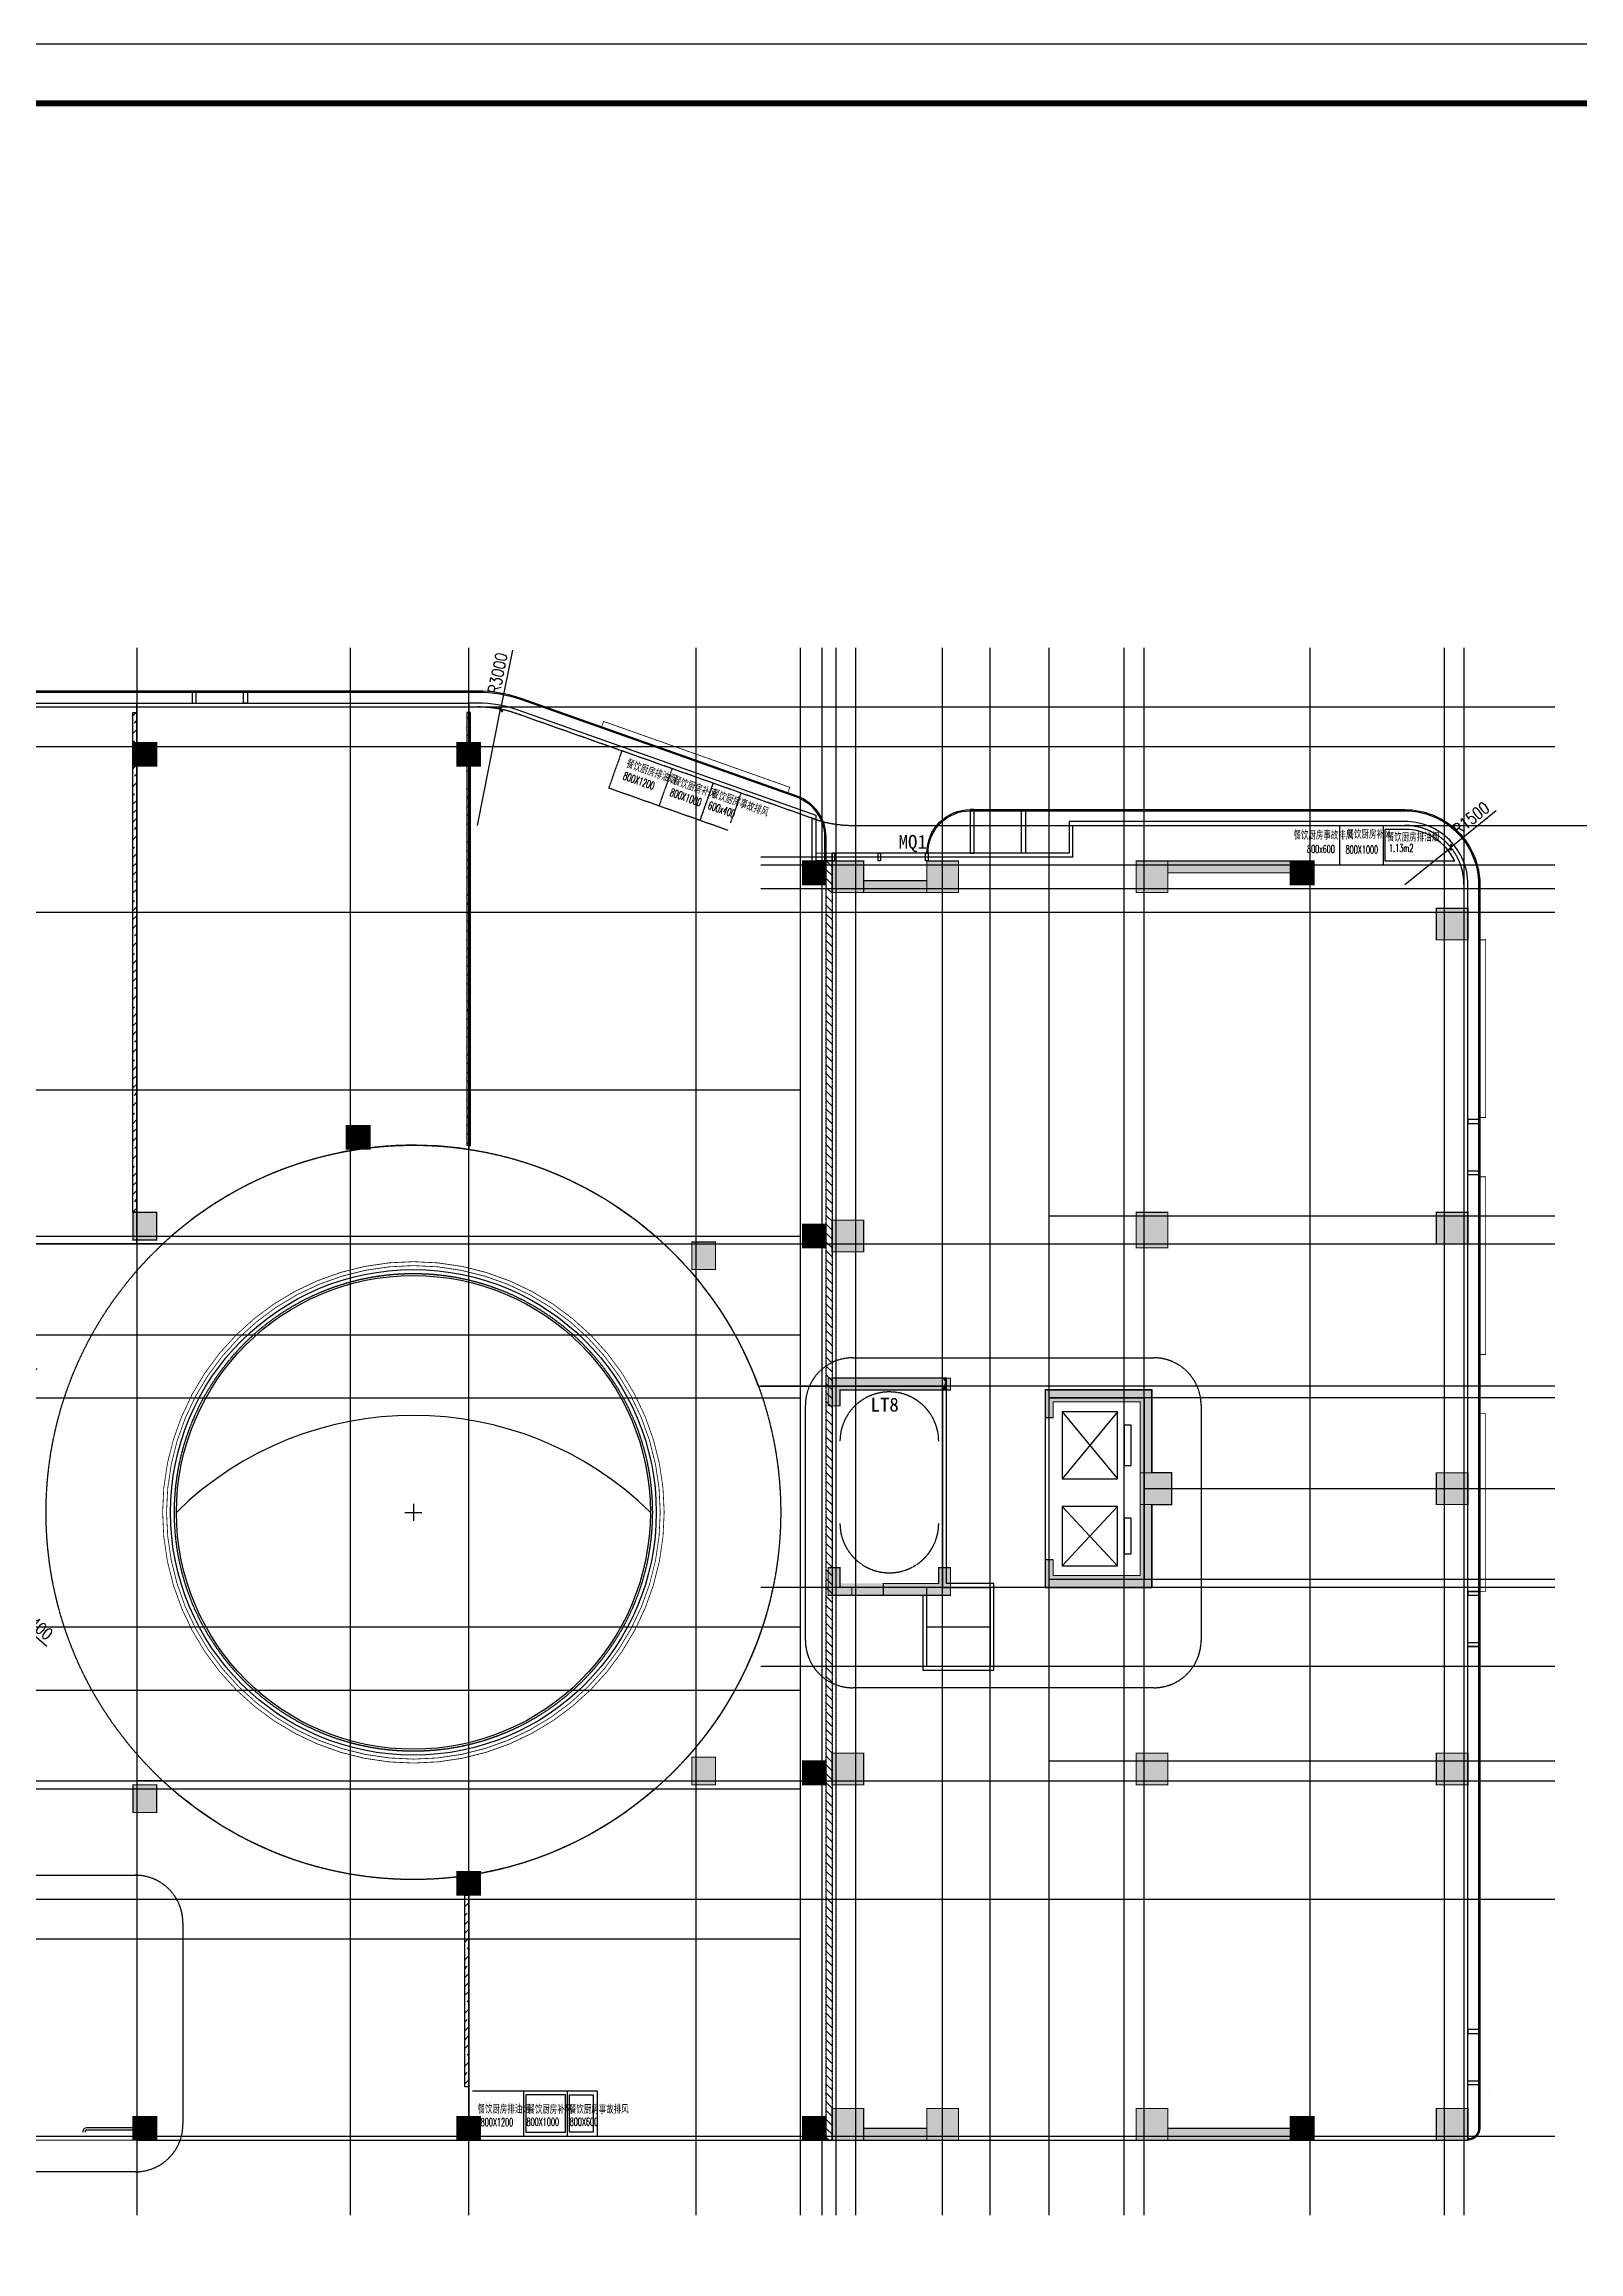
# Model space of a CAD drawing. Extents: x -737978 to 768813, y -372247 to 1140308.
# Drawn here: x -122799 to -83944, y -126728 to -70811 of the extents above; entities that cross this region are included whole.
import ezdxf

# ---------------------------------------------------------------- set-up
doc = ezdxf.new("R2010")
doc.units = 0
doc.header["$LTSCALE"] = 10
doc.header["$MEASUREMENT"] = 0
for name, pattern in [('DASH', [0.35, 0.25, -0.1]), ('DOTE', [2.42, 2, -0.2, 0.02, -0.2]), ('HIDDEN2', [4.7625, 3.175, -1.5875]), ('OWall_L2$0$HIDDEN2', [4.7625, 3.175, -1.5875])]:
    doc.linetypes.add(name, pattern=pattern)
doc.layers.get('0').update_dxf_attribs({"linetype": 'CONTINUOUS'})
doc.layers.get('Defpoints').update_dxf_attribs({"linetype": 'CONTINUOUS'})
for name, color, linetype in [('0-填充墙', 8, 'CONTINUOUS'), ('0-外部构件', 6, 'CONTINUOUS'), ('0-消防示意', 6, 'CONTINUOUS'), ('A-ANNO-DIMS', 93, 'CONTINUOUS'), ('A-ANNO-IDEN', 3, 'CONTINUOUS'), ('A-ANNO-TEXT', 7, 'CONTINUOUS'), ('A-FLOR-OTHER2-ON', 83, 'CONTINUOUS'), ('ATRIUM', 255, 'CONTINUOUS'), ('AXIS', 3, 'CONTINUOUS'), ('C-B', 7, 'CONTINUOUS'), ('C-JLQ', 2, 'CONTINUOUS'), ('C-JLQ-HATCH', 254, 'CONTINUOUS'), ('C-JLQ-UNDER', 6, 'HIDDEN2'), ('C-KZ', 2, 'CONTINUOUS'), ('C-Z-HATCH', 253, 'CONTINUOUS'), ('C座外围门窗1f$0$G-0-XREF', 2, 'CONTINUOUS'), ('DIM_LEAD', 3, 'CONTINUOUS'), ('DOTE', 1, 'DOTE'), ('EVTR', 2, 'CONTINUOUS'), ('OWall_L2$0$A-COLS-HATH', 8, 'CONTINUOUS'), ('OWall_L2$0$A-HOLE-DASH', 21, 'OWall_L2$0$HIDDEN2'), ('PUB_HATCH', 8, 'CONTINUOUS'), ('PUB_TITLE', 4, 'CONTINUOUS'), ('STAIR', 2, 'CONTINUOUS'), ('T-厨房泄爆口', 6, 'CONTINUOUS'), ('T-暖通管井', 4, 'CONTINUOUS'), ('WINDOW', 4, 'CONTINUOUS'), ('防火卷帘', 6, 'CONTINUOUS')]:
    doc.layers.add(name, color=color, linetype=linetype)
doc.layers.add('0-面积', color=2, linetype='CONTINUOUS', plot=False)
doc.layers.add('_TL', color=7, linetype='CONTINUOUS', lineweight=18)
doc.styles.add('_TCH_DIM_T3', font='SIMPLEX.shx', dxfattribs={"width": 0.8, "bigfont": 'GBCBIG.shx'})
doc.styles.add('_TCH_DYN', font='')
doc.styles.add('HZ', font='SIMPLEX.SHX', dxfattribs={"width": 0.7, "bigfont": 'HZTXT.SHX'})
doc.styles.get('_TCH_DYN').set_extended_font_data('SimSun')
doc.dimstyles.new('_TCH_ARCH', dxfattribs={"dimtxt": 3.5, "dimasz": 1, "dimexe": 2.5, "dimexo": 3, "dimgap": 1, "dimtad": 1, "dimtoh": 1, "dimdec": 0, "dimzin": 0, "dimdsep": 46, "dimtxsty": '_TCH_DIM_T3', "dimblk": 'ARCHTICK', "dimcen": 0.09, "dimclrt": 7, "dimadec": 1, "dimazin": 0, "dimtfac": 1, "dimtdec": 0, "dimtix": 1, "dimtmove": 2, "dimatfit": 3, "dimfxl": 1, "dimtolj": 1, "dimtzin": 0, "dimarcsym": 0})
pattern_1 = [(45, (157650, -1e-06), (-224.5064, 224.5064), []), (45, (157874.5, -1e-06), (-224.5064, 224.5064), [158.75, -79.375])]

# ---------------------------------------------------------------- blocks, each defined once
blk = doc.blocks.new('转换柱柱网1')
at = {"layer": 'C-JLQ-HATCH', "linetype": 'DOTE'}
h = blk.add_hatch(color=252, dxfattribs=at)
h.paths.add_polyline_path([(8605310, 19667), (8605310, 20267), (8606010, 20267), (8606010, 19967), (8605510, 19967), (8605510, 19667)])
h.paths.add_polyline_path([(8605310, 18867), (8605610, 18867), (8605610, 17467), (8606010, 17467), (8606010, 17167), (8605310, 17167)])
for points in [[(8610110, 19967), (8610510, 19967), (8610510, 17167), (8610810, 17167), (8610810, 20267), (8610110, 20267)], [(8623110, 19367), (8623410, 19367), (8623410, 17767), (8623110, 17767)], [(8610510, 12068), (8610510, 14768), (8609810, 14768), (8609810, 14568), (8610210, 14568), (8610210, 12368), (8605810, 12368), (8605810, 14568), (8606209, 14568), (8606209, 14767), (8605509, 14767), (8605509, 12068)], [(8591510, 11667), (8591810, 11667), (8591810, 8567), (8591510, 8567)], [(8623610, 11667), (8623910, 11667), (8623910, 8567), (8623610, 8567)]]:
    blk.add_hatch(color=252, dxfattribs=at).paths.add_polyline_path(points)
at = {"layer": 'C-Z-HATCH', "linetype": 'DOTE'}
for points in [[(8591510, 20167), (8592310, 20167), (8592310, 19367), (8591510, 19367)], [(8600510, 20167), (8601310, 20167), (8601310, 19367), (8600510, 19367)], [(8614010, 20167), (8614810, 20167), (8614810, 19367), (8614010, 19367)], [(8623110, 20167), (8623910, 20167), (8623910, 19367), (8623110, 19367)], [(8591510, 19367), (8591810, 19367), (8591810, 17717), (8591510, 17717)], [(8591510, 17767), (8592310, 17767), (8592310, 16967), (8591510, 16967)], [(8623910, 17767), (8623110, 17767), (8623110, 16967), (8623910, 16967)], [(8591510, 12467), (8592310, 12467), (8592310, 11667), (8591510, 11667)], [(8600510, 12467), (8601310, 12467), (8601310, 11667), (8600510, 11667)], [(8607610, 12368), (8608410, 12368), (8608410, 11568), (8607610, 11568)], [(8614110, 12467), (8615010, 12467), (8615010, 11667), (8614110, 11667)], [(8623110, 12467), (8623910, 12467), (8623910, 11667), (8623110, 11667)], [(8591510, 8567), (8592110, 8567), (8592110, 7967), (8591510, 7967)], [(8623310, 8567), (8623910, 8567), (8623910, 7967), (8623310, 7967)], [(8591510, 4867), (8592310, 4867), (8592310, 4067), (8591510, 4067)], [(8600510, 4867), (8601310, 4867), (8601310, 4067), (8600510, 4067)], [(8607610, 4867), (8608410, 4867), (8608410, 4067), (8607610, 4067)], [(8614210, 4867), (8615010, 4867), (8615010, 4067), (8614210, 4067)], [(8621910, 4867), (8622710, 4867), (8622710, 4067), (8621910, 4067)]]:
    blk.add_hatch(color=252, dxfattribs=at).paths.add_polyline_path(points)
at = {"layer": 'C-JLQ', "color": 2, "const_width": 30}
for points in [[(8605310, 19667), (8605310, 20267), (8606010, 20267), (8606010, 19967), (8605510, 19967), (8605510, 19667)], [(8605310, 18867), (8605610, 18867), (8605610, 17467), (8606010, 17467), (8606010, 17167), (8605310, 17167)], [(8607610, 12367), (8608410, 12367), (8608410, 11567), (8607610, 11567)]]:
    blk.add_lwpolyline(points, close=True, dxfattribs=at)
for points in [[(8610110, 19967), (8610510, 19967), (8610510, 17167), (8610510, 17167), (8610510, 17167), (8610810, 17167), (8610810, 20267), (8610110, 20267), (8610110, 19967)], [(8591510, 19367), (8591510, 17767)], [(8591810, 19367), (8591810, 17767)], [(8623110, 19367), (8623110, 17767)], [(8623410, 19367), (8623410, 17767)], [(8607610, 12067), (8605510, 12067), (8605510, 14767), (8606210, 14767), (8606210, 14566)], [(8606210, 14567), (8605810, 14567), (8605810, 12367), (8610210, 12367), (8610210, 14567), (8609810, 14567), (8609810, 14768), (8610510, 14768), (8610510, 12068), (8608410, 12068)], [(8591510, 8567), (8591510, 11667)], [(8591810, 8567), (8591810, 11667)], [(8623610, 8567), (8623610, 11667)], [(8623910, 8567), (8623910, 11667)]]:
    blk.add_lwpolyline(points, dxfattribs=at)
at = {"layer": 'C-KZ', "color": 2, "const_width": 30}
for points in [[(8591510, 20167), (8592310, 20167), (8592310, 19367), (8591510, 19367)], [(8600510, 20167), (8601310, 20167), (8601310, 19367), (8600510, 19367)], [(8614010, 20167), (8614810, 20167), (8614810, 19367), (8614010, 19367)], [(8623110, 20167), (8623910, 20167), (8623910, 19367), (8623110, 19367)], [(8591510, 17767), (8592310, 17767), (8592310, 16967), (8591510, 16967)], [(8623910, 17767), (8623110, 17767), (8623110, 16967), (8623910, 16967)], [(8591510, 12467), (8592310, 12467), (8592310, 11667), (8591510, 11667)], [(8600510, 12467), (8601310, 12467), (8601310, 11667), (8600510, 11667)], [(8614110, 12467), (8615010, 12467), (8615010, 11667), (8614110, 11667)], [(8623110, 12467), (8623910, 12467), (8623910, 11667), (8623110, 11667)], [(8591510, 8567), (8592110, 8567), (8592110, 7967), (8591510, 7967)], [(8623310, 8567), (8623910, 8567), (8623910, 7967), (8623310, 7967)], [(8591510, 4867), (8592310, 4867), (8592310, 4067), (8591510, 4067)], [(8600510, 4867), (8601310, 4867), (8601310, 4067), (8600510, 4067)], [(8607610, 4867), (8608410, 4867), (8608410, 4067), (8607610, 4067)], [(8614210, 4867), (8615010, 4867), (8615010, 4067), (8614210, 4067)], [(8621910, 4867), (8622710, 4867), (8622710, 4067), (8621910, 4067)]]:
    blk.add_lwpolyline(points, close=True, dxfattribs=at)
blk = doc.blocks.new('商业柱网333a')
at = {"layer": 'C-Z-HATCH'}
for points in [[(8845070, 37867), (8845670, 37867), (8845670, 37267), (8845070, 37267)], [(8845070, 37267), (8845670, 37267), (8845670, 37867), (8845070, 37867)], [(8853370, 37867), (8854070, 37867), (8854070, 37267), (8853370, 37267)], [(8867870, 37867), (8868570, 37867), (8868570, 37267), (8867870, 37267)], [(8879870, 37867), (8880470, 37867), (8880470, 37267), (8879870, 37267)], [(8870170, 32467), (8870770, 32467), (8870770, 31867), (8870170, 31867)], [(8845070, 29667), (8845670, 29667), (8845670, 29067), (8845070, 29067)], [(8851276, 29667), (8851876, 29667), (8851876, 29067), (8851276, 29067)], [(8879870, 29667), (8880470, 29667), (8880470, 29067), (8879870, 29067)], [(8854070, 23717), (8854770, 23717), (8854770, 23117), (8854070, 23117)], [(8867120, 23718), (8867820, 23718), (8867820, 23118), (8867120, 23118)], [(8845070, 20917), (8845670, 20917), (8845670, 20317), (8845070, 20317)], [(8854071, 20917), (8854671, 20917), (8854671, 20317), (8854071, 20317)], [(8867670, 20917), (8868270, 20917), (8868270, 20317), (8867670, 20317)], [(8876870, 20917), (8877470, 20917), (8877470, 20317), (8876870, 20317)]]:
    blk.add_hatch(color=251, dxfattribs=at).paths.add_polyline_path(points)
at = {"layer": 'C-KZ', "const_width": 30}
for points in [[(8845070, 37867), (8845670, 37867), (8845670, 37267), (8845070, 37267)], [(8845070, 37267), (8845670, 37267), (8845670, 37867), (8845070, 37867)], [(8853370, 37867), (8854070, 37867), (8854070, 37267), (8853370, 37267)], [(8867870, 37867), (8868570, 37867), (8868570, 37267), (8867870, 37267)], [(8879870, 37867), (8880470, 37867), (8880470, 37267), (8879870, 37267)], [(8870170, 32467), (8870770, 32467), (8870770, 31867), (8870170, 31867)], [(8845070, 29667), (8845670, 29667), (8845670, 29067), (8845070, 29067)], [(8851276, 29667), (8851876, 29667), (8851876, 29067), (8851276, 29067)], [(8879870, 29667), (8880470, 29667), (8880470, 29067), (8879870, 29067)], [(8854070, 23717), (8854770, 23717), (8854770, 23117), (8854070, 23117)], [(8867120, 23718), (8867820, 23718), (8867820, 23118), (8867120, 23118)], [(8845070, 20917), (8845670, 20917), (8845670, 20317), (8845070, 20317)], [(8854071, 20917), (8854671, 20917), (8854671, 20317), (8854071, 20317)], [(8867670, 20917), (8868270, 20917), (8868270, 20317), (8867670, 20317)], [(8876870, 20917), (8877470, 20917), (8877470, 20317), (8876870, 20317)]]:
    blk.add_lwpolyline(points, close=True, dxfattribs=at)
blk = doc.blocks.new('_ArchTick')
at = {"color": 0, "linetype": 'ByBlock', "const_width": 0.4}
blk.add_lwpolyline([(-0.5, -0.5), (0.5, 0.5)], dxfattribs=at)
blk = doc.blocks.new('*D187')
at = {"layer": 'A-ANNO-DIMS', "color": 0, "lineweight": -2, "transparency": 16777216}
for p in [(-472206, -109498), (-473747, -111932)]:
    blk.add_line(p, (-472955, -110681), dxfattribs=at)
at = {"layer": 'Defpoints', "color": 0, "transparency": 16777216}
for p in [(-472206, -109498), (-472955, -110681)]:
    blk.add_point(p, dxfattribs=at)
at = {"layer": 'A-ANNO-DIMS', "color": 0, "lineweight": -2, "transparency": 16777216, "xscale": 120, "yscale": 120, "zscale": 120, "rotation": 57.66620228323233}
blk.add_blockref('_ArchTick', (-472955, -110681), dxfattribs=at)
at = {"layer": 'A-ANNO-DIMS', "color": 7, "transparency": 16777216, "insert": (-473626, -111274), "char_height": 300, "attachment_point": 5, "rotation": 57.6662, "style": '_TCH_DIM_T3'}
blk.add_mtext('\\A1;R1400', dxfattribs=at)
blk = doc.blocks.new('*D188')
at = {"layer": 'A-ANNO-DIMS', "color": 0, "lineweight": -2, "transparency": 16777216}
for p in [(-476243, -105022), (-473771, -106498)]:
    blk.add_line(p, (-474973, -105781), dxfattribs=at)
at = {"layer": 'Defpoints', "color": 0, "transparency": 16777216}
for p in [(-474973, -105781), (-473771, -106498)]:
    blk.add_point(p, dxfattribs=at)
at = {"layer": 'A-ANNO-DIMS', "color": 0, "lineweight": -2, "transparency": 16777216, "xscale": 120, "yscale": 120, "zscale": 120, "rotation": 329.1520690246209}
blk.add_blockref('_ArchTick', (-474973, -105781), dxfattribs=at)
at = {"layer": 'A-ANNO-DIMS', "color": 7, "transparency": 16777216, "insert": (-475583, -105125), "char_height": 300, "attachment_point": 5, "rotation": 329.1521, "style": '_TCH_DIM_T3'}
blk.add_mtext('\\A1;R1400', dxfattribs=at)
blk = doc.blocks.new('*D189')
at = {"layer": 'A-ANNO-DIMS', "color": 0, "lineweight": -2, "transparency": 16777216}
for p in [(-455057, -104964), (-457495, -106497)]:
    blk.add_line(p, (-456309, -105752), dxfattribs=at)
at = {"layer": 'Defpoints', "color": 0, "transparency": 16777216}
for p in [(-456309, -105752), (-457495, -106497)]:
    blk.add_point(p, dxfattribs=at)
at = {"layer": 'A-ANNO-DIMS', "color": 0, "lineweight": -2, "transparency": 16777216, "xscale": 120, "yscale": 120, "zscale": 120, "rotation": 212.1625213829055}
blk.add_blockref('_ArchTick', (-456309, -105752), dxfattribs=at)
at = {"layer": 'A-ANNO-DIMS', "color": 7, "transparency": 16777216, "insert": (-455715, -105082), "char_height": 300, "attachment_point": 5, "rotation": 32.1625, "style": '_TCH_DIM_T3'}
blk.add_mtext('\\A1;R1400', dxfattribs=at)
blk = doc.blocks.new('*D190')
at = {"layer": 'A-ANNO-DIMS', "color": 0, "lineweight": -2, "transparency": 16777216}
for p in [(-459058, -109498), (-457431, -111875)]:
    blk.add_line(p, (-458267, -110653), dxfattribs=at)
at = {"layer": 'Defpoints', "color": 0, "transparency": 16777216}
for p in [(-459058, -109498), (-458267, -110653)]:
    blk.add_point(p, dxfattribs=at)
at = {"layer": 'A-ANNO-DIMS', "color": 0, "lineweight": -2, "transparency": 16777216, "xscale": 120, "yscale": 120, "zscale": 120, "rotation": 124.4078963112417}
blk.add_blockref('_ArchTick', (-458267, -110653), dxfattribs=at)
at = {"layer": 'A-ANNO-DIMS', "color": 7, "transparency": 16777216, "insert": (-457575, -111222), "char_height": 300, "attachment_point": 5, "rotation": 304.4079, "style": '_TCH_DIM_T3'}
blk.add_mtext('\\A1;R1400', dxfattribs=at)
blk = doc.blocks.new('*D191')
at = {"layer": 'A-ANNO-DIMS', "color": 0, "lineweight": -2, "transparency": 16777216}
for p in [(-479793, -103933), (-481101, -106498)]:
    blk.add_line(p, (-480465, -105251), dxfattribs=at)
at = {"layer": 'Defpoints', "color": 0, "transparency": 16777216}
for p in [(-480465, -105251), (-481101, -106498)]:
    blk.add_point(p, dxfattribs=at)
at = {"layer": 'A-ANNO-DIMS', "color": 0, "lineweight": -2, "transparency": 16777216, "xscale": 120, "yscale": 120, "zscale": 120, "rotation": 242.9832565715177}
blk.add_blockref('_ArchTick', (-480465, -105251), dxfattribs=at)
at = {"layer": 'A-ANNO-DIMS', "color": 7, "transparency": 16777216, "insert": (-480297, -104371), "char_height": 300, "attachment_point": 5, "rotation": 62.9833, "style": '_TCH_DIM_T3'}
blk.add_mtext('\\A1;R1400', dxfattribs=at)
blk = doc.blocks.new('*D192')
at = {"layer": 'A-ANNO-DIMS', "color": 0, "lineweight": -2, "transparency": 16777216}
for p in [(-479537, -109498), (-477189, -111166)]:
    blk.add_line(p, (-478395, -110309), dxfattribs=at)
at = {"layer": 'Defpoints', "color": 0, "transparency": 16777216}
for p in [(-479537, -109498), (-478395, -110309)]:
    blk.add_point(p, dxfattribs=at)
at = {"layer": 'A-ANNO-DIMS', "color": 0, "lineweight": -2, "transparency": 16777216, "xscale": 120, "yscale": 120, "zscale": 120, "rotation": 144.6163138320767}
blk.add_blockref('_ArchTick', (-478395, -110309), dxfattribs=at)
at = {"layer": 'A-ANNO-DIMS', "color": 7, "transparency": 16777216, "insert": (-477550, -110603), "char_height": 300, "attachment_point": 5, "rotation": 324.6163, "style": '_TCH_DIM_T3'}
blk.add_mtext('\\A1;R1400', dxfattribs=at)
blk = doc.blocks.new('*D193')
at = {"layer": 'A-ANNO-DIMS', "color": 0, "lineweight": -2, "transparency": 16777216}
for p in [(-490901, -109498), (-492800, -111664)]:
    blk.add_line(p, (-491824, -110551), dxfattribs=at)
at = {"layer": 'Defpoints', "color": 0, "transparency": 16777216}
for p in [(-490901, -109498), (-491824, -110551)]:
    blk.add_point(p, dxfattribs=at)
at = {"layer": 'A-ANNO-DIMS', "color": 0, "lineweight": -2, "transparency": 16777216, "xscale": 120, "yscale": 120, "zscale": 120, "rotation": 48.7574751060959}
blk.add_blockref('_ArchTick', (-491824, -110551), dxfattribs=at)
at = {"layer": 'A-ANNO-DIMS', "color": 7, "transparency": 16777216, "insert": (-492579, -111033), "char_height": 300, "attachment_point": 5, "rotation": 48.7575, "style": '_TCH_DIM_T3'}
blk.add_mtext('\\A1;R1400', dxfattribs=at)
blk = doc.blocks.new('*D194')
at = {"layer": 'A-ANNO-DIMS', "color": 0, "lineweight": -2, "transparency": 16777216}
for p in [(-492972, -104496), (-490901, -106498)]:
    blk.add_line(p, (-491908, -105525), dxfattribs=at)
at = {"layer": 'Defpoints', "color": 0, "transparency": 16777216}
for p in [(-491908, -105525), (-490901, -106498)]:
    blk.add_point(p, dxfattribs=at)
at = {"layer": 'A-ANNO-DIMS', "color": 0, "lineweight": -2, "transparency": 16777216, "xscale": 120, "yscale": 120, "zscale": 120, "rotation": 315.9635480023873}
blk.add_blockref('_ArchTick', (-491908, -105525), dxfattribs=at)
at = {"layer": 'A-ANNO-DIMS', "color": 7, "transparency": 16777216, "insert": (-492352, -104748), "char_height": 300, "attachment_point": 5, "rotation": 315.9635, "style": '_TCH_DIM_T3'}
blk.add_mtext('\\A1;R1400', dxfattribs=at)
blk = doc.blocks.new('*D195')
at = {"layer": 'A-ANNO-DIMS', "color": 0, "lineweight": -2, "transparency": 16777216}
for p in [(-451049, -104009), (-449601, -106498)]:
    blk.add_line(p, (-450305, -105288), dxfattribs=at)
at = {"layer": 'Defpoints', "color": 0, "transparency": 16777216}
for p in [(-450305, -105288), (-449601, -106498)]:
    blk.add_point(p, dxfattribs=at)
at = {"layer": 'A-ANNO-DIMS', "color": 0, "lineweight": -2, "transparency": 16777216, "xscale": 120, "yscale": 120, "zscale": 120, "rotation": 300.1865154170501}
blk.add_blockref('_ArchTick', (-450305, -105288), dxfattribs=at)
at = {"layer": 'A-ANNO-DIMS', "color": 7, "transparency": 16777216, "insert": (-450521, -104419), "char_height": 300, "attachment_point": 5, "rotation": 300.1865, "style": '_TCH_DIM_T3'}
blk.add_mtext('\\A1;R1400', dxfattribs=at)
blk = doc.blocks.new('*D196')
at = {"layer": 'A-ANNO-DIMS', "color": 0, "lineweight": -2, "transparency": 16777216}
for p in [(-451165, -109498), (-453442, -111262)]:
    blk.add_line(p, (-452272, -110356), dxfattribs=at)
at = {"layer": 'Defpoints', "color": 0, "transparency": 16777216}
for p in [(-451165, -109498), (-452272, -110356)]:
    blk.add_point(p, dxfattribs=at)
at = {"layer": 'A-ANNO-DIMS', "color": 0, "lineweight": -2, "transparency": 16777216, "xscale": 120, "yscale": 120, "zscale": 120, "rotation": 37.76073105702353}
blk.add_blockref('_ArchTick', (-452272, -110356), dxfattribs=at)
at = {"layer": 'A-ANNO-DIMS', "color": 7, "transparency": 16777216, "insert": (-453105, -110685), "char_height": 300, "attachment_point": 5, "rotation": 37.7607, "style": '_TCH_DIM_T3'}
blk.add_mtext('\\A1;R1400', dxfattribs=at)
blk = doc.blocks.new('*D197')
at = {"layer": 'A-ANNO-DIMS', "color": 0, "lineweight": -2, "transparency": 16777216}
for p in [(-440201, -109498), (-438035, -111397)]:
    blk.add_line(p, (-439148, -110421), dxfattribs=at)
at = {"layer": 'Defpoints', "color": 0, "transparency": 16777216}
for p in [(-440201, -109498), (-439148, -110421)]:
    blk.add_point(p, dxfattribs=at)
at = {"layer": 'A-ANNO-DIMS', "color": 0, "lineweight": -2, "transparency": 16777216, "xscale": 120, "yscale": 120, "zscale": 120, "rotation": 138.7660425552283}
blk.add_blockref('_ArchTick', (-439148, -110421), dxfattribs=at)
at = {"layer": 'A-ANNO-DIMS', "color": 7, "transparency": 16777216, "insert": (-438337, -110800), "char_height": 300, "attachment_point": 5, "rotation": 318.766, "style": '_TCH_DIM_T3'}
blk.add_mtext('\\A1;R1400', dxfattribs=at)
blk = doc.blocks.new('*D198')
at = {"layer": 'A-ANNO-DIMS', "color": 0, "lineweight": -2, "transparency": 16777216}
for p in [(-438279, -104354), (-440201, -106498)]:
    blk.add_line(p, (-439267, -105456), dxfattribs=at)
at = {"layer": 'Defpoints', "color": 0, "transparency": 16777216}
for p in [(-439267, -105456), (-440201, -106498)]:
    blk.add_point(p, dxfattribs=at)
at = {"layer": 'A-ANNO-DIMS', "color": 0, "lineweight": -2, "transparency": 16777216, "xscale": 120, "yscale": 120, "zscale": 120, "rotation": 228.123518902442}
blk.add_blockref('_ArchTick', (-439267, -105456), dxfattribs=at)
at = {"layer": 'A-ANNO-DIMS', "color": 7, "transparency": 16777216, "insert": (-438879, -104649), "char_height": 300, "attachment_point": 5, "rotation": 48.1235, "style": '_TCH_DIM_T3'}
blk.add_mtext('\\A1;R1400', dxfattribs=at)
blk = doc.blocks.new('*D215')
at = {"layer": 'A-ANNO-DIMS', "color": 0, "lineweight": -2, "transparency": 16777216}
for p in [(-86033, -90226), (-88351, -92098)]:
    blk.add_line(p, (-87184, -91156), dxfattribs=at)
at = {"layer": 'Defpoints', "color": 0, "transparency": 16777216}
for p in [(-87184, -91156), (-88351, -92098)]:
    blk.add_point(p, dxfattribs=at)
at = {"layer": 'A-ANNO-DIMS', "color": 0, "lineweight": -2, "transparency": 16777216, "xscale": 120, "yscale": 120, "zscale": 120, "rotation": 218.9256053519914}
blk.add_blockref('_ArchTick', (-87184, -91156), dxfattribs=at)
at = {"layer": 'A-ANNO-DIMS', "color": 7, "transparency": 16777216, "insert": (-86672, -90421), "char_height": 300, "attachment_point": 5, "rotation": 38.9256, "style": '_TCH_DIM_T3'}
blk.add_mtext('\\A1;R1500', dxfattribs=at)
blk = doc.blocks.new('*D222')
at = {"layer": 'A-ANNO-DIMS', "color": 0, "lineweight": -2, "transparency": 16777216}
for p in [(-110942, -86161), (-111831, -90598)]:
    blk.add_line(p, (-111242, -87657), dxfattribs=at)
at = {"layer": 'Defpoints', "color": 0, "transparency": 16777216}
for p in [(-111242, -87657), (-111831, -90598)]:
    blk.add_point(p, dxfattribs=at)
at = {"layer": 'A-ANNO-DIMS', "color": 0, "lineweight": -2, "transparency": 16777216, "xscale": 120, "yscale": 120, "zscale": 120, "rotation": 258.6775257935915}
blk.add_blockref('_ArchTick', (-111242, -87657), dxfattribs=at)
at = {"layer": 'A-ANNO-DIMS', "color": 7, "transparency": 16777216, "insert": (-111314, -86742), "char_height": 300, "attachment_point": 5, "rotation": 78.6775, "style": '_TCH_DIM_T3'}
blk.add_mtext('\\A1;R3000', dxfattribs=at)
blk = doc.blocks.new('中庭标注1')
at = {"color": 8}
for points in [[(-490901.1, -106498.4), (-490901.1, -105098.4)], [(-481101.1, -105098.4), (-481101.1, -106498.4)], [(-473770.6, -106498.4), (-473770.6, -105098.4)], [(-457495.5, -105098.4), (-457495.5, -106498.4)], [(-449601.1, -106498.4), (-449601.1, -105098.4)], [(-440201.1, -106498.4), (-440201.1, -105098.4)], [(-481101.1, -106498.4), (-479859.7, -105851.1)], [(-450842.5, -105851.1), (-449601.1, -106498.4)], [(-490901.1, -106498.4), (-492301.1, -106498.4)], [(-473770.6, -106498.4), (-475012, -107145.7)], [(-456254.1, -107145.7), (-457495.5, -106498.4)], [(-438801.1, -106498.4), (-440201.1, -106498.4)], [(-478295.5, -108851.1), (-479536.9, -109498.4)], [(-452406.7, -108851.1), (-451165.3, -109498.4)], [(-490901.1, -109498.4), (-492301.1, -109498.4)], [(-490901.1, -109498.4), (-490901.1, -110898.4)], [(-479536.9, -109498.4), (-479536.9, -110898.4)], [(-459059.8, -109498.4), (-459059.8, -110898.4)], [(-457818.4, -110145.7), (-459059.8, -109498.4)], [(-451165.3, -109498.4), (-451165.3, -110898.4)], [(-440201.1, -109498.4), (-440201.1, -110898.4)], [(-438801.1, -109498.4), (-440201.1, -109498.4)]]:
    blk.add_lwpolyline(points, dxfattribs=at)
at = {"layer": '0-填充墙'}
for points in [[(-473447.7, -110145.7), (-472206.3, -109498.4)], [(-472206.3, -110898.4), (-472206.3, -109498.4)]]:
    blk.add_lwpolyline(points, dxfattribs=at)
at = {"layer": 'A-ANNO-DIMS'}
for center, mpoint, picture, middle in [((-481101.1, -106498.4), (-480465.2, -105251.2), '*D191', (-480297.2, -104371.4)), ((-449601.1, -106498.4), (-450305.1, -105288.2), '*D195', (-450521.4, -104419.1)), ((-490901.1, -106498.4), (-491907.6, -105525.2), '*D194', (-492352, -104747.7)), ((-440201.1, -106498.4), (-439266.6, -105456), '*D198', (-438878.6, -104648.7)), ((-473770.6, -106498.4), (-474972.5, -105780.5), '*D188', (-475582.7, -105124.9)), ((-457494.7, -106497), (-456309.5, -105751.7), '*D189', (-455714.5, -105082.3)), ((-490901.1, -109498.4), (-491824.1, -110551.1), '*D193', (-492579, -111032.9)), ((-479536.9, -109498.4), (-478395.5, -110309.1), '*D192', (-477549.5, -110603.2)), ((-472206.3, -109498.4), (-472955.1, -110681.3), '*D187', (-473626.3, -111274.2)), ((-459057.9, -109498.4), (-458266.8, -110653.5), '*D190', (-457574.6, -111221.8)), ((-451165.3, -109498.4), (-452272.2, -110355.7), '*D196', (-453105.1, -110684.7)), ((-440201.1, -109498.4), (-439148.3, -110421.2), '*D197', (-438336.7, -110800))]:
    dim = blk.add_radius_dim(center=center, mpoint=mpoint, dimstyle='_TCH_ARCH', override={"dimtxt": 300, "dimasz": 120, "dimgap": 100}, dxfattribs=at)
    dim.commit()
    dim.dimension.update_dxf_attribs({"geometry": picture, "text_midpoint": middle})

msp = doc.modelspace()

# ---------------------------------------------------------------- hatches: boundary and pattern name
at = {"layer": '0-填充墙'}
h = msp.add_hatch(dxfattribs=at)
h.set_pattern_fill('ANSI33', color=256, scale=100, style=0)
h.set_pattern_definition(pattern_1)
h.paths.add_polyline_path([(-120451.1, -100398.4), (-120551.1, -100398.4), (-120551.1, -87738.4), (-120451.1, -87738.4)])
h = msp.add_hatch(dxfattribs=at)
h.set_pattern_fill('ANSI33', color=256, scale=100, style=0)
h.set_pattern_definition(pattern_1)
h.paths.add_polyline_path([(-112001.1, -98710.9), (-112001.1, -87738.4), (-112101.1, -87738.4), (-112101.1, -98695.8)])
h = msp.add_hatch(dxfattribs=at)
h.set_pattern_fill('ANSI33', color=256, scale=100, style=0)
h.set_pattern_definition([(45, (157600, -1e-06), (-224.5064, 224.5064), []), (45, (157824.5, -1e-06), (-224.5064, 224.5064), [158.75, -79.375])])
h.paths.add_polyline_path([(-112051.1, -122548.4), (-112151.1, -122548.4), (-112151.1, -117692.4), (-112051.1, -117692.4)])
at = {"layer": 'OWall_L2$0$A-COLS-HATH'}
h = msp.add_hatch(dxfattribs=at)
h.set_pattern_fill('ANSI31', color=256, scale=100, angle=90)
h.set_pattern_definition([(135, (-286127.86, -314053.15), (-112.2532, -112.2532), [])])
h.paths.add_polyline_path([(-103001.1, -123898.4), (-103001.1, -91498.4), (-102852.3, -91497.8), (-102851.1, -123898.4)])
h.paths.add_polyline_path([(-145551.1, -123898.4), (-145551.1, -88498.4), (-145451.1, -88498.4), (-145451.1, -123898.4)])
at = {"layer": 'PUB_HATCH'}
for points in [[(-94951.1, -91798.4), (-90751.1, -91798.4), (-90751.1, -91498.4), (-94951.1, -91498.4)], [(-102751.1, -92298.4), (-100051.1, -92298.4), (-100051.1, -91998.4), (-102751.1, -91998.4)], [(-102651.1, -104898.4), (-102851.1, -104598.4), (-102851.2, -105298.1), (-102651.2, -105298.2)], [(-100051.1, -104898.4), (-100051.1, -104598.4), (-102851.1, -104598.4), (-102784.4, -104731.7), (-102651.1, -104898.4)], [(-99951.1, -104598.4), (-100051.1, -104598.4), (-99984.4, -104698.4), (-100051.1, -104898.4), (-99951.1, -104898.4)], [(-94851.1, -105031.7), (-94751.1, -104898.4), (-97451.1, -104898.4), (-97384.4, -105031.7), (-97251.1, -105198.4), (-95051.1, -105198.4)], [(-97251.1, -105598.3), (-97251.1, -105198.4), (-97351.1, -105198.4), (-97451.1, -104898.4), (-97451.1, -105598.3)], [(-95051.1, -107498.4), (-94751.1, -107498.4), (-94751.1, -104898.4), (-94884.4, -104998.4), (-95051.1, -105198.4)], [(-94884.4, -109798.4), (-94751.1, -109898.4), (-94751.1, -107498.4), (-94851.1, -107565), (-95051.1, -107498.4), (-95051.1, -109598.4)], [(-102851.1, -109398.4), (-102851.1, -110098.4), (-102651.1, -109798.4), (-102651.1, -109398.4)], [(-100151.1, -109398.4), (-100151.1, -109798.4), (-100001.1, -110098.4), (-99851.1, -110098.4), (-99851.1, -109398.4)], [(-97451.1, -109898.4), (-97251.1, -109598.4), (-97251.1, -109199.4), (-97451.1, -109199.4)], [(-102784.4, -109965), (-102851.1, -110098.4), (-99851.1, -110098.4), (-99951.1, -109965), (-100151.1, -109798.4), (-102651.1, -109798.4)], [(-97384.4, -109765), (-97451.1, -109898.4), (-94751.1, -109898.4), (-94851.1, -109765), (-95051.1, -109598.4), (-97251.1, -109598.4)], [(-102751.1, -123898.4), (-100052.1, -123898.4), (-100052.1, -123598.4), (-102751.1, -123598.4)], [(-90751.1, -123598.4), (-94951.1, -123598.4), (-94951.1, -123898.4), (-90751.1, -123898.4)]]:
    msp.add_hatch(color=256, dxfattribs=at).paths.add_polyline_path(points)

# ---------------------------------------------------------------- linework, layer by layer
for points in [[(-100551.1, -111998.4), (-98751.1, -111998.4), (-98751.1, -109798.4), (-99951.1, -109798.4), (-99951.1, -104598.4), (-102851.1, -104597.8), (-102851.1, -110098.4), (-100551.1, -110098.4)], [(-97451.1, -109898.4), (-94751.1, -109898.4), (-94751.1, -107798.3), (-94251.1, -107798.3), (-94251.1, -106998.3), (-94751.1, -106998.3), (-94751.1, -104898.4), (-97451.1, -104898.4)]]:
    msp.add_lwpolyline(points, close=True)
at = {"layer": '0-填充墙'}
for points in [[(-120451.1, -100398.4), (-120551.1, -100398.4), (-120551.1, -87738.4), (-120451.1, -87738.4), (-120451.1, -100398.4)], [(-112001.1, -98710.9), (-112001.1, -87738.4), (-112101.1, -87738.4), (-112101.1, -98695.8)], [(-112051.1, -122548.4), (-112151.1, -122548.4), (-112151.1, -117692.4), (-112051.1, -117692.4)]]:
    msp.add_lwpolyline(points, close=True, dxfattribs=at)
at = {"layer": '0-外部构件'}
for p, q in [((-111830.8, -87198.4), (-153151.1, -87198.4)), ((-111830.8, -87228.4), (-148286.4, -87228.4)), ((-103743.9, -89887), (-110705.9, -87421.7)), ((-103733.9, -89858.8), (-110695.9, -87393.4)), ((-103031.1, -91498.4), (-103031.1, -90895.7)), ((-103001.1, -91498.4), (-103001.1, -90895.7)), ((-86201.1, -122648.4), (-86201.1, -122648.4))]:
    msp.add_line(p, q, dxfattribs=at)
at = {"layer": '0-外部构件', "color": 4, "const_width": 20}
for points in [[(-108634.9, -87964.2), (-103921.7, -89633.3), (-103971.7, -89774.7), (-108685, -88105.6)], [(-86451.1, -93498.3), (-86301.1, -93498.3), (-86301.1, -97998.3), (-86451.1, -97998.3)], [(-86301.1, -99498.3), (-86451.1, -99498.3), (-86451.1, -103998.3), (-86301.1, -103998.3)], [(-86301.1, -105498.3), (-86451.1, -105498.3), (-86451.1, -109998.3), (-86301.1, -109998.3)]]:
    msp.add_lwpolyline(points, close=True, dxfattribs=at)
at = {"layer": '0-外部构件'}
for points in [[(-100451.1, -91298.4), (-100451.1, -91298.4, -0.4142136), (-99351.1, -90198.4), (-88351.1, -90198.4, -0.4142136), (-86451.1, -92098.4), (-86451.1, -123598.4, -0.4142136), (-86751.1, -123898.4), (-86751.1, -123898.4)], [(-100421.1, -91298.4, -0.4142136), (-99351.1, -90228.4), (-88351.1, -90228.4, -0.4142136), (-86481.1, -92098.4), (-86481.1, -123598.4, -0.4142136), (-86751.1, -123868.4, -0.4142136)]]:
    msp.add_lwpolyline(points, format="xyb", dxfattribs=at)
for centre, radius, start, end in [((-111830.8, -90598.4), 3400, 70.5, 90), ((-111830.8, -90598.4), 3370, 70.5, 90), ((-104101.1, -90895.7), 1070, 0, 70.5), ((-104101.1, -90895.7), 1100, 0, 70.5)]:
    msp.add_arc(centre, radius, start, end, dxfattribs=at)
at = {"layer": '0-消防示意', "color": 8}
msp.add_lwpolyline([(-107451.1, -107998.4, 0.4094656), (-119451.1, -107998.4, 1)], format="xyb", dxfattribs=at)
at = {"layer": '0-面积'}
for points in [[(-120451.1, -101198.4), (-126451.1, -101198.4), (-126451.1, -87498.4), (-120451.1, -87498.4)], [(-97351.1, -105098.4), (-94951.1, -105098.4), (-94951.1, -109698.4), (-97351.1, -109698.4)]]:
    msp.add_lwpolyline(points, close=True, dxfattribs=at)
for points in [[(-120451.1, -101198.4), (-120451.1, -87498.4), (-112051.1, -87498.4), (-112051.1, -98804.4, 0.2293633), (-119795.4, -101198.4)], [(-112051.1, -123898.4), (-86751.1, -123898.4), (-86751.1, -92098.4, 0.4142136), (-88351.1, -90498.4), (-96851.1, -90498.4), (-96851.1, -91298.4), (-102851.1, -91298.4), (-102851.1, -91498.4), (-103251.3, -91498.6), (-103251.1, -90348), (-110796, -87676.2, 0.0852907), (-111830.8, -87498.4), (-112051.1, -87498.4), (-112051.1, -98804.4, -0.2736436), (-104719, -104798.4), (-100051.1, -104798.4), (-100051.1, -109898.4), (-98851.2, -109898.4), (-98851.1, -111898.4), (-100451.1, -111898.4), (-100451.1, -109898.4), (-104347.3, -109898.4, -0.3131574), (-112051.1, -117192.4), (-112051.1, -123898.4)], [(-112051.1, -123898.4), (-112051.1, -117192.4, -0.2293633), (-119795.4, -114798.4), (-120451.1, -114798.4), (-120451.1, -123898.4)]]:
    msp.add_lwpolyline(points, format="xyb", close=True, dxfattribs=at)
at = {"layer": '_TL'}
msp.add_lwpolyline([(-206551.1, -123898.4), (-86751.1, -123898.4), (-86751.1, -92098.4, 0.4142136), (-88351.1, -90498.4), (-96851.1, -90498.4), (-96851.1, -91298.4), (-103251.1, -91298.4), (-103251.1, -90348), (-110796, -87676.2, 0.093404), (-111941, -87498.4), (-190711.1, -87498.4)], format="xyb", dxfattribs=at)
at = {"layer": 'A-ANNO-IDEN', "linetype": 'DASH', "ltscale": 5}
for points in [[(-95134.4, -112440.1), (-102326.1, -112440.1, -0.4142136), (-103526.1, -111240.1), (-103526.1, -105283.5, -0.4142136), (-102326.1, -104083.5), (-94707.2, -104083.5, -0.4142136), (-93507.2, -105283.5), (-93507.2, -111240.1, -0.4142136), (-94707.2, -112440.1), (-95134.4, -112440.1)], [(-120914, -124700.1), (-131802.5, -124700.1, -0.4142136), (-133002.5, -123500.1), (-133002.5, -118390.7, -0.4142136), (-131802.5, -117190.7), (-120486.8, -117190.7, -0.4142136), (-119286.8, -118390.7), (-119286.8, -123500.1, -0.4142136), (-120486.8, -124700.1), (-120914, -124700.1)]]:
    msp.add_lwpolyline(points, format="xyb", dxfattribs=at)
at = {"layer": 'A-FLOR-OTHER2-ON'}
msp.add_lwpolyline([(-88851.2, -90698.4), (-88851.1, -91498.4), (-87086.2, -91498.4, 0.2896899), (-88351.1, -90698.4), (-88851.2, -90698.4)], format="xyb", close=True, dxfattribs=at)
at = {"layer": 'ATRIUM', "color": 4, "ltscale": 6}
for radius in [6150, 6000]:
    msp.add_circle((-113451.1, -107998.4), radius, dxfattribs=at)
at = {"layer": 'AXIS'}
msp.add_line((-84551.1, -90598.4), (-80551.1, -90598.4), dxfattribs=at)
at = {"layer": 'C-B', "color": 8, "linetype": 'DASH'}
for centre, start, end in [((-101401.1, -106198.4), 0, 180), ((-101401.1, -108278.4), 180, 0)]:
    msp.add_arc(centre, 1250, start, end, dxfattribs=at)
at = {"layer": 'C座外围门窗1f$0$G-0-XREF'}
for points in [[(-102851.1, -91498.4), (-102851.1, -91298.4), (-102791.1, -91298.4), (-102791.1, -91498.4)], [(-101681.1, -91498.4), (-101681.1, -91298.4), (-101621.1, -91298.4), (-101621.1, -91498.4)], [(-100481.1, -91498.4), (-100481.1, -91298.4), (-100421.1, -91298.4), (-100421.1, -91498.4)]]:
    msp.add_lwpolyline(points, close=True, dxfattribs=at)
at = {"layer": 'DIM_LEAD', "color": 2}
for points in [[(-113451.1, -107785.5), (-113451.1, -108211.3)], [(-113664, -107998.4), (-113238.2, -107998.4)]]:
    msp.add_lwpolyline(points, dxfattribs=at)
at = {"layer": 'DOTE'}
for p, q in [((-120451.1, -86098.4), (-120451.1, -125798.4)), ((-115051.1, -86098.4), (-115051.1, -125798.4)), ((-112051.1, -125798.4), (-112051.1, -86098.4)), ((-106301.1, -86098.4), (-106301.1, -125798.4)), ((-103651.1, -125798.4), (-103651.1, -86098.4)), ((-103101.1, -125798.4), (-103101.1, -86098.4)), ((-102751.1, -125798.4), (-102751.1, -86098.4)), ((-102251.1, -125798.4), (-102251.1, -86098.4)), ((-100051.1, -125798.4), (-100051.1, -86098.4)), ((-98851.2, -125798.4), (-98851.1, -86098.4)), ((-97351.1, -125798.4), (-97351.1, -86098.4)), ((-95451.1, -125798.4), (-95451.1, -86098.4)), ((-94951.3, -125798.4), (-94951.3, -86098.4)), ((-90751.2, -86098.4), (-90751.2, -125798.4)), ((-87351.3, -86098.4), (-87351.3, -125798.4)), ((-86851.1, -86098.4), (-86851.1, -125798.4)), ((-207451.1, -87598.4), (-84551.1, -87598.4)), ((-207451.1, -87598.4), (-84551.1, -87598.4)), ((-103101.1, -90507.2), (-110829.4, -87770.5)), ((-207451.1, -88598.4), (-84551.1, -88598.4)), ((-105484.9, -90723.9), (-108501.4, -89655.7)), ((-102328.1, -90598.4), (-84551.1, -90598.4)), ((-104651.2, -91398.4), (-96748.9, -91398.4)), ((-104651.2, -91598.4), (-84551.1, -91598.4)), ((-104651.2, -92198.4), (-84551.1, -92198.4)), ((-207451.1, -92798.4), (-103651.1, -92798.4)), ((-104651.2, -92798.4), (-84551.1, -92798.4)), ((-207451.1, -97298.4), (-103651.1, -97298.4)), ((-84551.1, -100498.4), (-97351.1, -100498.4)), ((-207451.1, -100998.4), (-103651.1, -100998.4)), ((-207451.1, -101198.4), (-84551.1, -101198.4)), ((-207451.1, -103498.4), (-103651.1, -103498.4)), ((-207451.1, -105098.4), (-103651.1, -105098.4)), ((-84551.1, -104798.4), (-104651.2, -104798.4)), ((-84551.1, -105098.4), (-97351.1, -105098.4)), ((-84551.1, -107398.4), (-94951.3, -107398.4)), ((-84551.1, -109898.4), (-104651.1, -109898.4)), ((-84551.1, -109698.4), (-97351.1, -109698.4)), ((-207451.1, -110898.4), (-103651.1, -110898.4)), ((-84551.1, -111898.4), (-104651.1, -111898.4)), ((-207451.1, -112498.4), (-103651.1, -112498.4)), ((-84551.1, -114298.4), (-97351.1, -114298.4)), ((-207451.1, -114798.4), (-84551.1, -114798.4)), ((-207451.1, -114998.4), (-103651.1, -114998.4)), ((-207451.1, -117798.4), (-84551.1, -117798.4)), ((-207451.1, -118798.4), (-103651.1, -118798.4)), ((-207451.1, -123798.4), (-84551.1, -123798.4))]:
    msp.add_line(p, q, dxfattribs=at)
for points in [[(-108501.4, -89655.7), (-108167.6, -88713.1)], [(-107228.8, -90106.4), (-106895, -89163.7)], [(-106191.9, -90473.5), (-105858.1, -89530.9)], [(-106125.1, -90285), (-105858.1, -89530.9)], [(-105418.2, -90535.4), (-105151.1, -89781.3)], [(-103351.1, -91551.5), (-103351.1, -90418.7)], [(-96751.1, -91398.4), (-96751.1, -90598.4)], [(-90001.2, -90598.4), (-90001.2, -91598.4)], [(-88901.2, -90598.4), (-88901.2, -91598.4)], [(-100451.1, -111898.4), (-100451.1, -109898.4)], [(-100451.1, -110898.4), (-98851.1, -110898.4)], [(-111951.1, -122648.4), (-108801.1, -122648.4), (-108801.1, -123798.4)], [(-110651.1, -123798.4), (-110651.1, -122648.4)], [(-109551.1, -123798.4), (-109551.1, -122648.4)]]:
    msp.add_lwpolyline(points, dxfattribs=at)
msp.add_lwpolyline([(-86851.1, -91987.6), (-86851.1, -92098.4, 0.4142136), (-88351.1, -90598.4), (-88351.1, -90598.4)], format="xyb", dxfattribs=at)
for radius in [9300, 6050]:
    msp.add_circle((-113451.1, -107998.4), radius, dxfattribs=at)
for centre, start, end in [((-111830.8, -90598.4), 70.5, 90), ((-102328.1, -87598.4), 250.5, 270)]:
    msp.add_arc(centre, 3000, start, end, dxfattribs=at)
at = {"layer": 'EVTR'}
for p, q in [((-95626.1, -105448.6), (-97026.1, -105448.6)), ((-97026.1, -105448.6), (-97026.1, -107148.4)), ((-95626.1, -105448.6), (-97026.1, -107148.4)), ((-97026.1, -105448.6), (-95626.1, -107148.4)), ((-95626.1, -107148.4), (-95626.1, -105448.6)), ((-95276.1, -105788.5), (-95451.1, -105788.5)), ((-95451.1, -105788.5), (-95451.1, -106808.4)), ((-95276.1, -106808.4), (-95276.1, -105788.5)), ((-97026.1, -107148.4), (-95626.1, -107148.4)), ((-95451.1, -106808.4), (-95276.1, -106808.4)), ((-95626.1, -107848.6), (-97026.1, -107848.6)), ((-97026.1, -107848.6), (-97026.1, -109348.3)), ((-95626.1, -107848.6), (-97026.1, -109348.3)), ((-97026.1, -107848.6), (-95626.1, -109348.3)), ((-95626.1, -109348.3), (-95626.1, -107848.6)), ((-95276.1, -108148.5), (-95451.1, -108148.5)), ((-95451.1, -108148.5), (-95451.1, -109048.3)), ((-95276.1, -109048.3), (-95276.1, -108148.5)), ((-97026.1, -109348.3), (-95626.1, -109348.3)), ((-95451.1, -109048.3), (-95276.1, -109048.3))]:
    msp.add_line(p, q, dxfattribs=at)
at = {"layer": 'OWall_L2$0$A-HOLE-DASH', "ltscale": 0.1}
msp.add_lwpolyline([(-103001.1, -123898.4), (-103001.1, -91498.4), (-102852.3, -91497.8), (-102851.1, -123898.4)], close=True, dxfattribs=at)
at = {"layer": 'PUB_TITLE'}
msp.add_lwpolyline([(-219725.1, -159910.6), (-62075.1, -159910.6), (-62075.1, -70810.6), (-219725.1, -70810.6)], close=True, dxfattribs=at)
at = {"layer": 'PUB_TITLE', "const_width": 150}
msp.add_lwpolyline([(-215975.1, -158410.6), (-63575.1, -158410.6), (-63575.1, -72310.6), (-215975.1, -72310.6)], close=True, dxfattribs=at)
at = {"layer": 'STAIR'}
for points in [[(-121811.1, -123698.4), (-121811.1, -123668.4, -0.4142136), (-121721.1, -123578.4), (-120551.1, -123578.4)], [(-121751.1, -123698.4), (-121751.1, -123668.4, -0.4142136), (-121721.1, -123638.4), (-120551.1, -123638.4)]]:
    msp.add_lwpolyline(points, format="xyb", dxfattribs=at)
at = {"layer": 'T-暖通管井', "color": 2}
for points in [[(-109601.1, -122748.4), (-110601.1, -122748.4), (-110601.1, -123698.4), (-109601.1, -123698.4)], [(-108901.1, -123698.4), (-109501.1, -123698.4), (-109501.1, -122748.4), (-108901.1, -122748.4)]]:
    msp.add_lwpolyline(points, close=True, dxfattribs=at)
at = {"layer": 'WINDOW'}
for points in [[(-118951.1, -87498.4), (-118951.1, -87198.4), (-119051.1, -87198.4), (-119051.1, -87498.4)], [(-117751.1, -87498.4), (-117751.1, -87198.4), (-117651.1, -87198.4), (-117651.1, -87498.4)], [(-99251.1, -91298.4), (-99251.1, -90198.4), (-99351.1, -90198.4), (-99351.1, -91298.4)], [(-98051.1, -91298.4), (-98051.1, -90198.4), (-97951.1, -90198.4), (-97951.1, -91298.4)], [(-86751.1, -98148.4), (-86451.1, -98148.4), (-86451.1, -98048.4), (-86751.1, -98048.4)], [(-86751.1, -99348.4), (-86451.1, -99348.4), (-86451.1, -99448.4), (-86751.1, -99448.4)], [(-86751.1, -110098.4), (-86451.1, -110098.4), (-86451.1, -109998.4), (-86751.1, -109998.4)], [(-86751.1, -111298.4), (-86451.1, -111298.4), (-86451.1, -111398.4), (-86751.1, -111398.4)], [(-86751.1, -121198.3), (-86451.1, -121198.3), (-86451.1, -121098.3), (-86751.1, -121098.3)], [(-86751.1, -122398.3), (-86451.1, -122398.3), (-86451.1, -122498.3), (-86751.1, -122498.3)]]:
    msp.add_lwpolyline(points, close=True, dxfattribs=at)
for points in [[(-86751.1, -109998.4), (-86481.1, -109998.4)], [(-86751.1, -110098.4), (-86481.1, -110098.4)], [(-86751.1, -111298.4), (-86481.1, -111298.4)], [(-86751.1, -111398.4), (-86481.1, -111398.4)]]:
    msp.add_lwpolyline(points, dxfattribs=at)
at = {"layer": '防火卷帘', "linetype": 'DASH', "const_width": 20}
for points in [[(-107101.1, -107998.4, 1), (-119801.1, -107998.4, 1)], [(-107201.1, -107998.4, 1), (-119701.1, -107998.4, 1)]]:
    msp.add_lwpolyline(points, format="xyb", close=True, dxfattribs=at)

# ---------------------------------------------------------------- block references
at = {"layer": 'A-ANNO-DIMS'}
msp.add_blockref('中庭标注1', (315300, 0), dxfattribs=at)
at = {"layer": 'C-JLQ', "rotation": 90}
msp.add_blockref('转换柱柱网1', (-82684, -8715408.2), dxfattribs=at)
at = {"layer": 'C-KZ', "linetype": 'Continuous', "rotation": 90}
msp.add_blockref('商业柱网333a', (-82684, -8968968.6), dxfattribs=at)

# ---------------------------------------------------------------- texts
at = {"layer": 'A-ANNO-TEXT', "linetype": 'DASH', "style": '_TCH_DYN'}
msp.add_text('LT8', height=350, dxfattribs=at).set_placement((-101875.5, -105444.8))
at = {"layer": 'C-JLQ-UNDER', "linetype": 'DASH', "style": '_TCH_DYN'}
msp.add_text('MQ1', height=350, dxfattribs=at).set_placement((-101166.7, -91189.9))
at = {"layer": 'T-厨房泄爆口', "linetype": 'DASH', "style": 'HZ'}
for s, width, p in [('800X1200', 0.6, (-108161.6, -89426.5)), ('餐饮厨房排油烟', 0.7, (-108085.1, -89122.5)), ('餐饮厨房补风', 0.7, (-106896.7, -89552.4)), ('800X1000', 0.6, (-106975.1, -89844.3)), ('600x400', 0.6, (-106011.2, -90173.1)), ('餐饮厨房事故排风', 0.7, (-105928.6, -89879.8))]:
    msp.add_text(s, height=200, rotation=340.53672, dxfattribs=dict(at, width=width)).set_placement(p)
for s, width, p in [('餐饮厨房事故排风', 0.7, (-91167.9, -90955.4)), ('800x600', 0.6, (-90824.8, -91295.2)), ('800X1000', 0.6, (-89847.9, -91310.9)), ('餐饮厨房补风', 0.7, (-89825.1, -90932.5)), ('餐饮厨房排油烟', 0.7, (-88804.7, -91005.5)), ('1.13m2', 0.6, (-88748.3, -91270.7)), ('餐饮厨房排油烟', 0.7, (-111828.5, -123223.8)), ('餐饮厨房补风', 0.7, (-110564.1, -123229.6)), ('餐饮厨房事故排风', 0.7, (-109513.1, -123228)), ('800X1200', 0.6, (-111746.6, -123542.8)), ('800X1000', 0.6, (-110587, -123535)), ('800X600', 0.6, (-109493.2, -123532.1))]:
    msp.add_text(s, height=200, dxfattribs=dict(at, width=width)).set_placement(p)

# ---------------------------------------------------------------- dimensions: what is measured, and where the dimension line sits
at = {"layer": 'A-ANNO-DIMS'}
for center, mpoint, picture, middle in [((-111830.8, -90598.4), (-111241.8, -87656.8), '*D222', (-111313.6, -86742)), ((-88351.1, -92098.4), (-87184.2, -91155.9), '*D215', (-86672.2, -90421.1))]:
    dim = msp.add_radius_dim(center=center, mpoint=mpoint, dimstyle='_TCH_ARCH', override={"dimtxt": 300, "dimasz": 120, "dimgap": 100}, dxfattribs=at)
    dim.commit()
    dim.dimension.update_dxf_attribs({"geometry": picture, "text_midpoint": middle})

doc.saveas('drawing.dxf')
